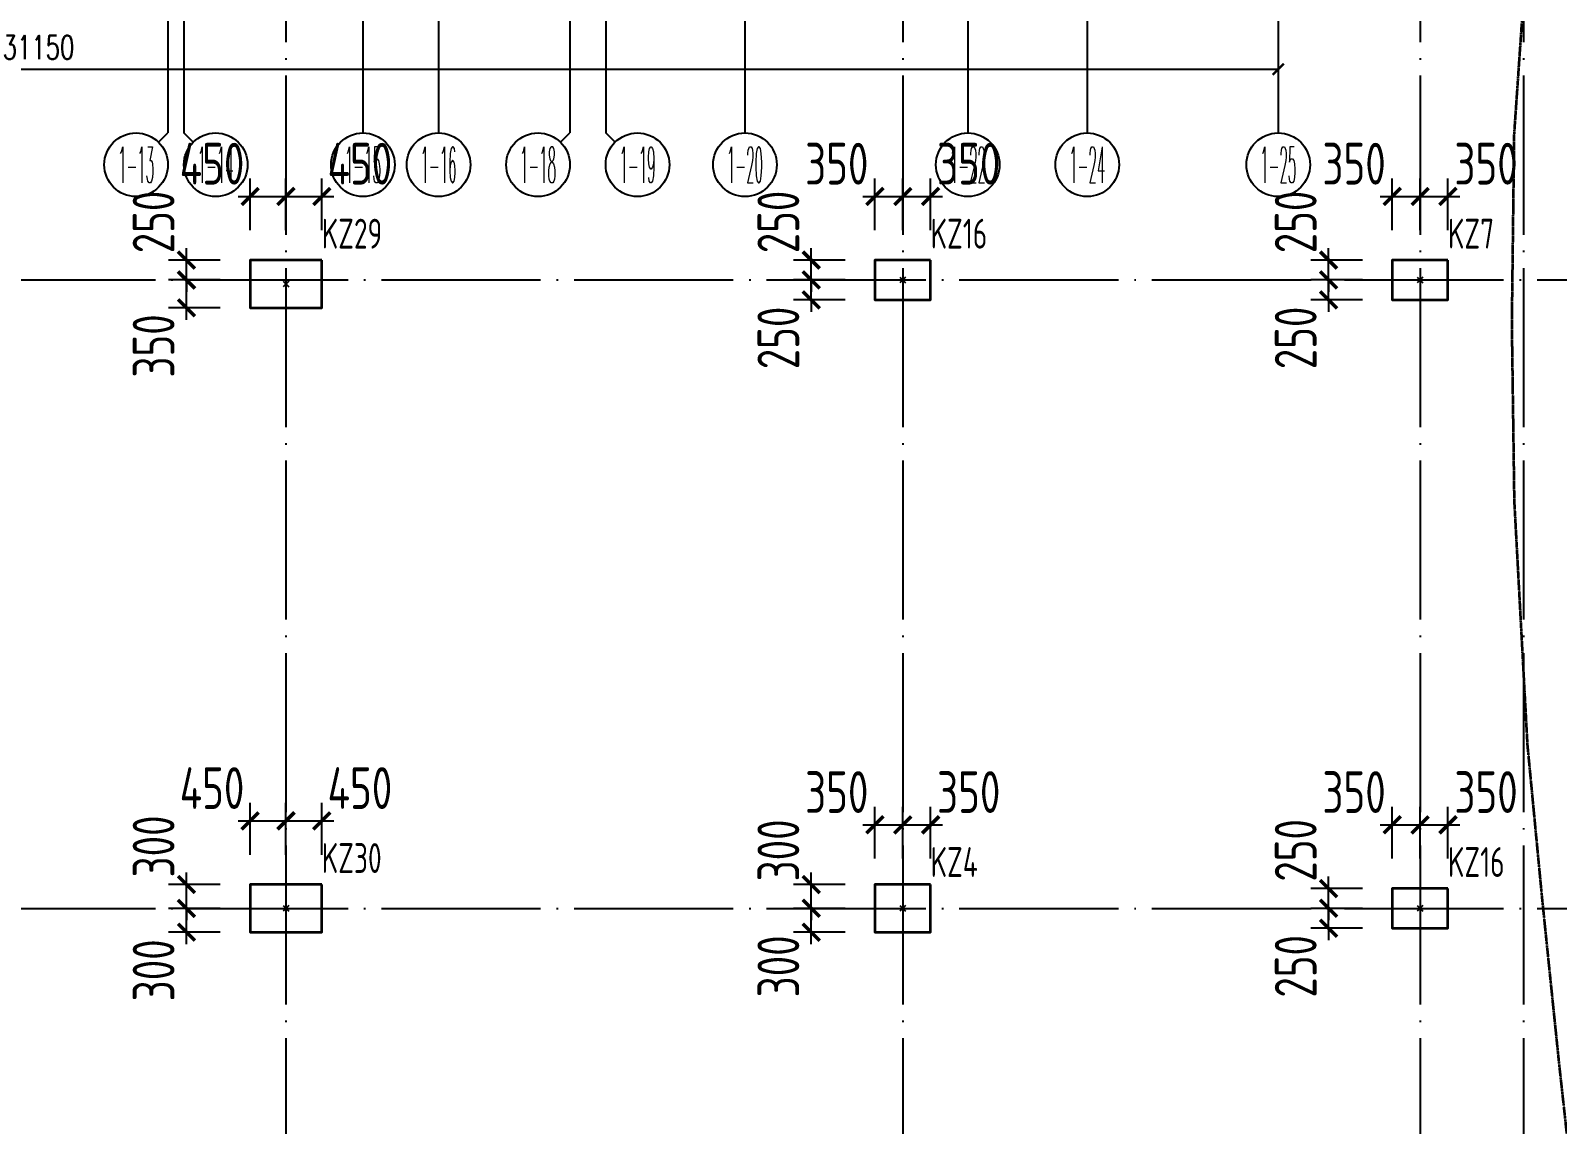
# Model space of a CAD drawing. Header units: millimetres. Extents: x 1089227 to 13101469, y 618865 to 10240562.
# Drawn here: x 1876977 to 1896162, y 4903395 to 4917148 of the extents above; entities that cross this region are included whole.
import ezdxf
from ezdxf.enums import TextEntityAlignment as Align

# ---------------------------------------------------------------- set-up
doc = ezdxf.new("R2010")
doc.units = ezdxf.units.MM
doc.header["$LTSCALE"] = 1000
doc.header["$PDMODE"] = 3
doc.header["$PDSIZE"] = 200
doc.linetypes.add('A09-G-CTRL-用地红线+建筑退线_设计区$0$Controlline1', pattern=[12.8, 8, -1.6, 1.6, -1.6])
doc.linetypes.add('DOTE', pattern=[2.42, 2, -0.2, 0.02, -0.2])
doc.layers.get('0').update_dxf_attribs({"linetype": 'CONTINUOUS'})
doc.layers.get('Defpoints').update_dxf_attribs({"linetype": 'CONTINUOUS'})
doc.layers.add('A09-G-CTRL-用地红线+建筑退线_设计区$0$Z-REDL-CTRL(建筑控制线)', color=40, linetype='CONTINUOUS', lineweight=35)
doc.layers.add('S-COLU', color=30, linetype='CONTINUOUS', lineweight=0)
for name, color, linetype in [('AXIS', 3, 'CONTINUOUS'), ('AXIS_TEXT', 7, 'CONTINUOUS'), ('COLU_DIM', 3, 'CONTINUOUS'), ('COLU_NUM', 7, 'CONTINUOUS'), ('DOTE', 1, 'DOTE'), ('单形心', 4, 'CONTINUOUS')]:
    doc.layers.add(name, color=color, linetype=linetype)
doc.styles.add('_TCH_AXIS', font='COMPLEX', dxfattribs={"bigfont": 'AllInOneBig.shx'})
doc.styles.add('_TCH_DIM_T3', font='SIMPLEX', dxfattribs={"width": 0.705882, "bigfont": 'AllInOneBig.shx'})
doc.styles.add('COMPLEX', font='COMPLEX', dxfattribs={"bigfont": 'AllInOneBig.shx'})
doc.styles.add('TSSD_Dimension', font='tssdeng.shx', dxfattribs={"width": 0.75, "bigfont": 'Hztxt.shx'})
doc.styles.add('TSSD_Label', font='Tssdeng.shx', dxfattribs={"width": 0.7, "bigfont": 'hztxt.shx'})
doc.dimstyles.new('_TCH_ARCH&&100', dxfattribs={"dimtxt": 297.5, "dimasz": 100, "dimexe": 250, "dimexo": 300, "dimgap": 126.25, "dimtad": 1, "dimdec": 0, "dimzin": 0, "dimdsep": 46, "dimtxsty": '_TCH_DIM_T3', "dimblk": 'ARCHTICK', "dimcen": 0.09, "dimclrt": 7, "dimazin": 2, "dimtfac": 1, "dimtdec": 0, "dimtix": 1, "dimtmove": 2, "dimatfit": 3, "dimfxl": 0, "dimtolj": 1, "dimtzin": 0, "dimarcsym": 0})
doc.dimstyles.new('TSSD_150_150', dxfattribs={"dimtxt": 525, "dimasz": 150, "dimexe": 225, "dimexo": 375, "dimgap": 150, "dimtad": 1, "dimdec": 0, "dimzin": 0, "dimdsep": 46, "dimtxsty": 'TSSD_Dimension', "dimblk": 'ARCHTICK', "dimblk1": 'ARCHTICK', "dimblk2": 'ARCHTICK', "dimcen": 0, "dimdle": 150, "dimclrt": 7, "dimadec": 0, "dimazin": 0, "dimtfac": 1, "dimtdec": 0, "dimtix": 1, "dimtmove": 2, "dimatfit": 3, "dimfxl": 0, "dimtolj": 1, "dimtzin": 0, "dimarcsym": 0})

# ---------------------------------------------------------------- blocks, each defined once
blk = doc.blocks.new('0323最综用地红线')
at = {"layer": 'A09-G-CTRL-用地红线+建筑退线_设计区$0$Z-REDL-CTRL(建筑控制线)', "linetype": 'A09-G-CTRL-用地红线+建筑退线_设计区$0$Controlline1', "ltscale": 0.0005, "flags": 128}
blk.add_lwpolyline([(8299567, 3686108), (8326626, 3675265), (8336400, 3687495), (8338983, 3690878), (8341712, 3688883), (8341724, 3688834), (8348492, 3681996), (8336495, 3657264), (8335815, 3655857), (8334921, 3653765), (8334408, 3652495), (8333554, 3650188), (8332762, 3647815), (8332296, 3646270), (8331866, 3644682), (8331460, 3643007), (8331063, 3641145), (8330737, 3639422), (8330293, 3636480), (8330017, 3634043), (8329761, 3630317), (8329732, 3627942), (8329763, 3625708), (8329928, 3622644), (8330113, 3620704), (8330325, 3618642), (8330653, 3615645), (8331572, 3606971), (8333151, 3600656), (8334420, 3595620), (8335099, 3592902), (8332162, 3588340), (8329462, 3587873), (8325135, 3587049), (8322510, 3586515), (8319525, 3585891), (8317926, 3585544), (8316578, 3585249), (8315535, 3585011), (8313300, 3584499), (8310791, 3583894), (8309251, 3583537), (8305740, 3582637), (8303918, 3582156), (8302104, 3581668), (8299703, 3581012), (8297227, 3580315), (8295056, 3579682), (8292998, 3579074), (8290643, 3578358), (8288572, 3577710), (8287591, 3577398), (8286161, 3576940), (8284503, 3576401), (8282624, 3575767), (8281086, 3575247), (8278146, 3574222), (8273894, 3572680), (8272471, 3572149), (8271089, 3571640), (8267888, 3570407), (8264331, 3569000), (8260702, 3567515), (8258549, 3566609), (8254947, 3565066), (8252185, 3563832), (8250834, 3563232), (8249176, 3562470), (8247994, 3561930), (8245505, 3560754), (8242980, 3559544), (8239801, 3558013), (8237959, 3557076), (8235838, 3555996), (8233384, 3554698), (8228450, 3552051), (8226178, 3550787), (8222141, 3548504), (8215629, 3544667), (8213710, 3543497), (8193657, 3531175), (8180322, 3522990), (8166408, 3514440), (8156991, 3508658), (8151138, 3505062), (8142685, 3507267), (8121171, 3545747), (8120724, 3546549), (8120233, 3547383), (8119272, 3548967), (8118108, 3550752), (8117067, 3552244), (8115806, 3553970), (8115672, 3554140), (8146431, 3575790), (8162146, 3587599), (8162295, 3588125), (8199863, 3615253), (8204215, 3618404), (8231584, 3638167), (8260590, 3655826), (8295376, 3680010)], close=True, dxfattribs=at)
blk = doc.blocks.new('_AXISO')
blk.add_circle((0, 0), 0.5)
at = {"layer": 'AXIS_TEXT', "style": 'COMPLEX', "width": 1.041667}
blk.add_attdef('A', text='', height=0.56, dxfattribs=at).set_placement((-0.25, -0.28), (0.25, -0.28), align=Align.FIT)
blk = doc.blocks.new('_ArchTick')
at = {"color": 0, "linetype": 'ByBlock', "const_width": 0.3}
blk.add_lwpolyline([(-0.71, -0.71), (0.71, 0.71)], dxfattribs=at)
blk = doc.blocks.new('*D339')
at = {"layer": 'AXIS', "color": 0, "lineweight": -2, "transparency": 16777216}
for p, q in [((-39933, 94450), (-39933, 91200)), ((-8783, 94450), (-8783, 91200)), ((-39933, 91450), (-8783, 91450))]:
    blk.add_line(p, q, dxfattribs=at)
at = {"layer": 'Defpoints', "color": 0, "transparency": 16777216}
for p in [(-39933, 94750), (-8783, 94750), (-8783, 91450)]:
    blk.add_point(p, dxfattribs=at)
at = {"layer": 'AXIS', "color": 0, "lineweight": -2, "transparency": 16777216, "xscale": 100, "yscale": 100, "zscale": 100, "rotation": 180}
blk.add_blockref('_ArchTick', (-39933, 91450), dxfattribs=at)
at = {"layer": 'AXIS', "color": 0, "lineweight": -2, "transparency": 16777216, "xscale": 100, "yscale": 100, "zscale": 100}
blk.add_blockref('_ArchTick', (-8783, 91450), dxfattribs=at)
at = {"layer": 'AXIS', "color": 7, "transparency": 16777216, "insert": (-24358, 91725), "char_height": 297.5, "attachment_point": 5, "style": '_TCH_DIM_T3'}
blk.add_mtext('\\A1;31150', dxfattribs=at)
blk = doc.blocks.new('裙房轴网260428')
at = {"layer": 'DOTE', "color": 16, "linetype": 'DOTE'}
for p, q in [((-21250, 137349.7), (-21250, 29473.4)), ((-13500, 137349.7), (-13500, 33397.2)), ((-7000, 137349.7), (-7000, 37155.2)), ((-5701, 137349.7), (-5701, 38193.2)), ((-56350, 88800), (-1866, 88800)), ((-56350, 80900), (-1866, 80900))]:
    blk.add_line(p, q, dxfattribs=at)
blk = doc.blocks.new('BANWANG_XINGXIN')
at = {"color": 0}
for points in [[(0.71, 0.71), (-0.71, -0.71)], [(-0.71, 0.71), (0.71, -0.71)]]:
    blk.add_lwpolyline(points, dxfattribs=at)
blk = doc.blocks.new('*D1392')
at = {"layer": 'COLU_DIM', "color": 0, "lineweight": -2, "transparency": 16777216}
for p, q in [((1886786, 4905662), (1886786, 4906262)), ((1887211, 4906112), (1886561, 4906112)), ((1887211, 4905812), (1886561, 4905812))]:
    blk.add_line(p, q, dxfattribs=at)
at = {"layer": 'Defpoints', "color": 0, "transparency": 16777216}
for p in [(1886786, 4906112), (1887586, 4906112), (1887586, 4905812)]:
    blk.add_point(p, dxfattribs=at)
at = {"layer": 'COLU_DIM', "color": 0, "lineweight": -2, "transparency": 16777216, "xscale": 150, "yscale": 150, "zscale": 150}
for p, rotation in [((1886786, 4906112), 90), ((1886786, 4905812), 270)]:
    blk.add_blockref('_ArchTick', p, dxfattribs=dict(at, rotation=rotation))
at = {"layer": 'COLU_DIM', "color": 7, "transparency": 16777216, "insert": (1886373, 4905383), "char_height": 525, "attachment_point": 5, "rotation": 90, "style": 'TSSD_Dimension'}
blk.add_mtext('\\A1;300', dxfattribs=at)
blk = doc.blocks.new('*D1393')
at = {"layer": 'COLU_DIM', "color": 0, "lineweight": -2, "transparency": 16777216}
for p, q in [((1886786, 4906412), (1886786, 4906562)), ((1887211, 4906412), (1886561, 4906412)), ((1886786, 4906112), (1886786, 4906412)), ((1887211, 4906112), (1886561, 4906112)), ((1886786, 4906112), (1886786, 4905962))]:
    blk.add_line(p, q, dxfattribs=at)
at = {"layer": 'Defpoints', "color": 0, "transparency": 16777216}
for p in [(1886786, 4906412), (1887586, 4906412), (1887586, 4906112)]:
    blk.add_point(p, dxfattribs=at)
at = {"layer": 'COLU_DIM', "color": 0, "lineweight": -2, "transparency": 16777216, "xscale": 150, "yscale": 150, "zscale": 150}
for p, rotation in [((1886786, 4906412), 270), ((1886786, 4906112), 90)]:
    blk.add_blockref('_ArchTick', p, dxfattribs=dict(at, rotation=rotation))
at = {"layer": 'COLU_DIM', "color": 7, "transparency": 16777216, "insert": (1886373, 4906841), "char_height": 525, "attachment_point": 5, "rotation": 90, "style": 'TSSD_Dimension'}
blk.add_mtext('\\A1;300', dxfattribs=at)
blk = doc.blocks.new('*D1394')
at = {"layer": 'COLU_DIM', "color": 0, "lineweight": -2, "transparency": 16777216}
for p, q in [((1887586, 4906737), (1887586, 4907387)), ((1887936, 4906737), (1887936, 4907387)), ((1887436, 4907162), (1888086, 4907162))]:
    blk.add_line(p, q, dxfattribs=at)
at = {"layer": 'Defpoints', "color": 0, "transparency": 16777216}
for p in [(1887936, 4907162), (1887586, 4906362), (1887936, 4906362)]:
    blk.add_point(p, dxfattribs=at)
at = {"layer": 'COLU_DIM', "color": 0, "lineweight": -2, "transparency": 16777216, "xscale": 150, "yscale": 150, "zscale": 150, "rotation": 180}
blk.add_blockref('_ArchTick', (1887586, 4907162), dxfattribs=at)
at = {"layer": 'COLU_DIM', "color": 0, "lineweight": -2, "transparency": 16777216, "xscale": 150, "yscale": 150, "zscale": 150}
blk.add_blockref('_ArchTick', (1887936, 4907162), dxfattribs=at)
at = {"layer": 'COLU_DIM', "color": 7, "transparency": 16777216, "insert": (1887107, 4907574), "char_height": 525, "attachment_point": 5, "style": 'TSSD_Dimension'}
blk.add_mtext('\\A1;350', dxfattribs=at)
blk = doc.blocks.new('*D1395')
at = {"layer": 'COLU_DIM', "color": 0, "lineweight": -2, "transparency": 16777216}
for p, q in [((1887936, 4906737), (1887936, 4907387)), ((1888286, 4906737), (1888286, 4907387)), ((1887786, 4907162), (1888436, 4907162))]:
    blk.add_line(p, q, dxfattribs=at)
at = {"layer": 'Defpoints', "color": 0, "transparency": 16777216}
for p in [(1888286, 4907162), (1887936, 4906362), (1888286, 4906362)]:
    blk.add_point(p, dxfattribs=at)
at = {"layer": 'COLU_DIM', "color": 0, "lineweight": -2, "transparency": 16777216, "xscale": 150, "yscale": 150, "zscale": 150, "rotation": 180}
blk.add_blockref('_ArchTick', (1887936, 4907162), dxfattribs=at)
at = {"layer": 'COLU_DIM', "color": 0, "lineweight": -2, "transparency": 16777216, "xscale": 150, "yscale": 150, "zscale": 150}
blk.add_blockref('_ArchTick', (1888286, 4907162), dxfattribs=at)
at = {"layer": 'COLU_DIM', "color": 7, "transparency": 16777216, "insert": (1888765, 4907574), "char_height": 525, "attachment_point": 5, "style": 'TSSD_Dimension'}
blk.add_mtext('\\A1;350', dxfattribs=at)
blk = doc.blocks.new('*D1400')
at = {"layer": 'COLU_DIM', "color": 0, "lineweight": -2, "transparency": 16777216}
for p, q in [((1878936, 4913512), (1878936, 4914162)), ((1879361, 4914012), (1878711, 4914012)), ((1879361, 4913662), (1878711, 4913662))]:
    blk.add_line(p, q, dxfattribs=at)
at = {"layer": 'Defpoints', "color": 0, "transparency": 16777216}
for p in [(1878936, 4914012), (1879736, 4914012), (1879736, 4913662)]:
    blk.add_point(p, dxfattribs=at)
at = {"layer": 'COLU_DIM', "color": 0, "lineweight": -2, "transparency": 16777216, "xscale": 150, "yscale": 150, "zscale": 150}
for p, rotation in [((1878936, 4914012), 90), ((1878936, 4913662), 270)]:
    blk.add_blockref('_ArchTick', p, dxfattribs=dict(at, rotation=rotation))
at = {"layer": 'COLU_DIM', "color": 7, "transparency": 16777216, "insert": (1878523, 4913183), "char_height": 525, "attachment_point": 5, "rotation": 90, "style": 'TSSD_Dimension'}
blk.add_mtext('\\A1;350', dxfattribs=at)
blk = doc.blocks.new('*D1401')
at = {"layer": 'COLU_DIM', "color": 0, "lineweight": -2, "transparency": 16777216}
for p, q in [((1878936, 4914262), (1878936, 4914412)), ((1879361, 4914262), (1878711, 4914262)), ((1878936, 4914012), (1878936, 4914262)), ((1879361, 4914012), (1878711, 4914012)), ((1878936, 4914012), (1878936, 4913862))]:
    blk.add_line(p, q, dxfattribs=at)
at = {"layer": 'Defpoints', "color": 0, "transparency": 16777216}
for p in [(1878936, 4914262), (1879736, 4914262), (1879736, 4914012)]:
    blk.add_point(p, dxfattribs=at)
at = {"layer": 'COLU_DIM', "color": 0, "lineweight": -2, "transparency": 16777216, "xscale": 150, "yscale": 150, "zscale": 150}
for p, rotation in [((1878936, 4914262), 270), ((1878936, 4914012), 90)]:
    blk.add_blockref('_ArchTick', p, dxfattribs=dict(at, rotation=rotation))
at = {"layer": 'COLU_DIM', "color": 7, "transparency": 16777216, "insert": (1878523, 4914741), "char_height": 525, "attachment_point": 5, "rotation": 90, "style": 'TSSD_Dimension'}
blk.add_mtext('\\A1;250', dxfattribs=at)
blk = doc.blocks.new('*D1402')
at = {"layer": 'COLU_DIM', "color": 0, "lineweight": -2, "transparency": 16777216}
for p, q in [((1879736, 4914637), (1879736, 4915287)), ((1880186, 4914637), (1880186, 4915287)), ((1879586, 4915062), (1880336, 4915062))]:
    blk.add_line(p, q, dxfattribs=at)
at = {"layer": 'Defpoints', "color": 0, "transparency": 16777216}
for p in [(1880186, 4915062), (1879736, 4914262), (1880186, 4914262)]:
    blk.add_point(p, dxfattribs=at)
at = {"layer": 'COLU_DIM', "color": 0, "lineweight": -2, "transparency": 16777216, "xscale": 150, "yscale": 150, "zscale": 150, "rotation": 180}
blk.add_blockref('_ArchTick', (1879736, 4915062), dxfattribs=at)
at = {"layer": 'COLU_DIM', "color": 0, "lineweight": -2, "transparency": 16777216, "xscale": 150, "yscale": 150, "zscale": 150}
blk.add_blockref('_ArchTick', (1880186, 4915062), dxfattribs=at)
at = {"layer": 'COLU_DIM', "color": 7, "transparency": 16777216, "insert": (1879257, 4915474), "char_height": 525, "attachment_point": 5, "style": 'TSSD_Dimension'}
blk.add_mtext('\\A1;450', dxfattribs=at)
blk = doc.blocks.new('*D1403')
at = {"layer": 'COLU_DIM', "color": 0, "lineweight": -2, "transparency": 16777216}
for p, q in [((1880186, 4914637), (1880186, 4915287)), ((1880636, 4914637), (1880636, 4915287)), ((1880036, 4915062), (1880786, 4915062))]:
    blk.add_line(p, q, dxfattribs=at)
at = {"layer": 'Defpoints', "color": 0, "transparency": 16777216}
for p in [(1880636, 4915062), (1880186, 4914262), (1880636, 4914262)]:
    blk.add_point(p, dxfattribs=at)
at = {"layer": 'COLU_DIM', "color": 0, "lineweight": -2, "transparency": 16777216, "xscale": 150, "yscale": 150, "zscale": 150, "rotation": 180}
blk.add_blockref('_ArchTick', (1880186, 4915062), dxfattribs=at)
at = {"layer": 'COLU_DIM', "color": 0, "lineweight": -2, "transparency": 16777216, "xscale": 150, "yscale": 150, "zscale": 150}
blk.add_blockref('_ArchTick', (1880636, 4915062), dxfattribs=at)
at = {"layer": 'COLU_DIM', "color": 7, "transparency": 16777216, "insert": (1881115, 4915474), "char_height": 525, "attachment_point": 5, "style": 'TSSD_Dimension'}
blk.add_mtext('\\A1;450', dxfattribs=at)
blk = doc.blocks.new('*D1404')
at = {"layer": 'COLU_DIM', "color": 0, "lineweight": -2, "transparency": 16777216}
for p, q in [((1878936, 4905662), (1878936, 4906262)), ((1879361, 4906112), (1878711, 4906112)), ((1879361, 4905812), (1878711, 4905812))]:
    blk.add_line(p, q, dxfattribs=at)
at = {"layer": 'Defpoints', "color": 0, "transparency": 16777216}
for p in [(1878936, 4906112), (1879736, 4906112), (1879736, 4905812)]:
    blk.add_point(p, dxfattribs=at)
at = {"layer": 'COLU_DIM', "color": 0, "lineweight": -2, "transparency": 16777216, "xscale": 150, "yscale": 150, "zscale": 150}
for p, rotation in [((1878936, 4906112), 90), ((1878936, 4905812), 270)]:
    blk.add_blockref('_ArchTick', p, dxfattribs=dict(at, rotation=rotation))
at = {"layer": 'COLU_DIM', "color": 7, "transparency": 16777216, "insert": (1878523, 4905333), "char_height": 525, "attachment_point": 5, "rotation": 90, "style": 'TSSD_Dimension'}
blk.add_mtext('\\A1;300', dxfattribs=at)
blk = doc.blocks.new('*D1405')
at = {"layer": 'COLU_DIM', "color": 0, "lineweight": -2, "transparency": 16777216}
for p, q in [((1878936, 4906412), (1878936, 4906562)), ((1879361, 4906412), (1878711, 4906412)), ((1878936, 4906112), (1878936, 4906412)), ((1879361, 4906112), (1878711, 4906112)), ((1878936, 4906112), (1878936, 4905962))]:
    blk.add_line(p, q, dxfattribs=at)
at = {"layer": 'Defpoints', "color": 0, "transparency": 16777216}
for p in [(1878936, 4906412), (1879736, 4906412), (1879736, 4906112)]:
    blk.add_point(p, dxfattribs=at)
at = {"layer": 'COLU_DIM', "color": 0, "lineweight": -2, "transparency": 16777216, "xscale": 150, "yscale": 150, "zscale": 150}
for p, rotation in [((1878936, 4906412), 270), ((1878936, 4906112), 90)]:
    blk.add_blockref('_ArchTick', p, dxfattribs=dict(at, rotation=rotation))
at = {"layer": 'COLU_DIM', "color": 7, "transparency": 16777216, "insert": (1878523, 4906891), "char_height": 525, "attachment_point": 5, "rotation": 90, "style": 'TSSD_Dimension'}
blk.add_mtext('\\A1;300', dxfattribs=at)
blk = doc.blocks.new('*D1406')
at = {"layer": 'COLU_DIM', "color": 0, "lineweight": -2, "transparency": 16777216}
for p, q in [((1879736, 4906787), (1879736, 4907437)), ((1880186, 4906787), (1880186, 4907437)), ((1879586, 4907212), (1880336, 4907212))]:
    blk.add_line(p, q, dxfattribs=at)
at = {"layer": 'Defpoints', "color": 0, "transparency": 16777216}
for p in [(1880186, 4907212), (1879736, 4906412), (1880186, 4906412)]:
    blk.add_point(p, dxfattribs=at)
at = {"layer": 'COLU_DIM', "color": 0, "lineweight": -2, "transparency": 16777216, "xscale": 150, "yscale": 150, "zscale": 150, "rotation": 180}
blk.add_blockref('_ArchTick', (1879736, 4907212), dxfattribs=at)
at = {"layer": 'COLU_DIM', "color": 0, "lineweight": -2, "transparency": 16777216, "xscale": 150, "yscale": 150, "zscale": 150}
blk.add_blockref('_ArchTick', (1880186, 4907212), dxfattribs=at)
at = {"layer": 'COLU_DIM', "color": 7, "transparency": 16777216, "insert": (1879257, 4907624), "char_height": 525, "attachment_point": 5, "style": 'TSSD_Dimension'}
blk.add_mtext('\\A1;450', dxfattribs=at)
blk = doc.blocks.new('*D1407')
at = {"layer": 'COLU_DIM', "color": 0, "lineweight": -2, "transparency": 16777216}
for p, q in [((1880186, 4906787), (1880186, 4907437)), ((1880636, 4906787), (1880636, 4907437)), ((1880036, 4907212), (1880786, 4907212))]:
    blk.add_line(p, q, dxfattribs=at)
at = {"layer": 'Defpoints', "color": 0, "transparency": 16777216}
for p in [(1880636, 4907212), (1880186, 4906412), (1880636, 4906412)]:
    blk.add_point(p, dxfattribs=at)
at = {"layer": 'COLU_DIM', "color": 0, "lineweight": -2, "transparency": 16777216, "xscale": 150, "yscale": 150, "zscale": 150, "rotation": 180}
blk.add_blockref('_ArchTick', (1880186, 4907212), dxfattribs=at)
at = {"layer": 'COLU_DIM', "color": 0, "lineweight": -2, "transparency": 16777216, "xscale": 150, "yscale": 150, "zscale": 150}
blk.add_blockref('_ArchTick', (1880636, 4907212), dxfattribs=at)
at = {"layer": 'COLU_DIM', "color": 7, "transparency": 16777216, "insert": (1881115, 4907624), "char_height": 525, "attachment_point": 5, "style": 'TSSD_Dimension'}
blk.add_mtext('\\A1;450', dxfattribs=at)
blk = doc.blocks.new('*D1412')
at = {"layer": 'COLU_DIM', "color": 0, "lineweight": -2, "transparency": 16777216}
for p, q in [((1893286, 4914012), (1893286, 4914162)), ((1893711, 4914012), (1893061, 4914012)), ((1893286, 4913762), (1893286, 4914012)), ((1893711, 4913762), (1893061, 4913762)), ((1893286, 4913762), (1893286, 4913612))]:
    blk.add_line(p, q, dxfattribs=at)
at = {"layer": 'Defpoints', "color": 0, "transparency": 16777216}
for p in [(1893286, 4914012), (1894086, 4914012), (1894086, 4913762)]:
    blk.add_point(p, dxfattribs=at)
at = {"layer": 'COLU_DIM', "color": 0, "lineweight": -2, "transparency": 16777216, "xscale": 150, "yscale": 150, "zscale": 150}
for p, rotation in [((1893286, 4914012), 270), ((1893286, 4913762), 90)]:
    blk.add_blockref('_ArchTick', p, dxfattribs=dict(at, rotation=rotation))
at = {"layer": 'COLU_DIM', "color": 7, "transparency": 16777216, "insert": (1892873, 4913283), "char_height": 525, "attachment_point": 5, "rotation": 90, "style": 'TSSD_Dimension'}
blk.add_mtext('\\A1;250', dxfattribs=at)
blk = doc.blocks.new('*D1413')
at = {"layer": 'COLU_DIM', "color": 0, "lineweight": -2, "transparency": 16777216}
for p, q in [((1893286, 4914262), (1893286, 4914412)), ((1893711, 4914262), (1893061, 4914262)), ((1893286, 4914012), (1893286, 4914262)), ((1893711, 4914012), (1893061, 4914012)), ((1893286, 4914012), (1893286, 4913862))]:
    blk.add_line(p, q, dxfattribs=at)
at = {"layer": 'Defpoints', "color": 0, "transparency": 16777216}
for p in [(1893286, 4914262), (1894086, 4914262), (1894086, 4914012)]:
    blk.add_point(p, dxfattribs=at)
at = {"layer": 'COLU_DIM', "color": 0, "lineweight": -2, "transparency": 16777216, "xscale": 150, "yscale": 150, "zscale": 150}
for p, rotation in [((1893286, 4914262), 270), ((1893286, 4914012), 90)]:
    blk.add_blockref('_ArchTick', p, dxfattribs=dict(at, rotation=rotation))
at = {"layer": 'COLU_DIM', "color": 7, "transparency": 16777216, "insert": (1892873, 4914741), "char_height": 525, "attachment_point": 5, "rotation": 90, "style": 'TSSD_Dimension'}
blk.add_mtext('\\A1;250', dxfattribs=at)
blk = doc.blocks.new('*D1414')
at = {"layer": 'COLU_DIM', "color": 0, "lineweight": -2, "transparency": 16777216}
for p, q in [((1894086, 4914637), (1894086, 4915287)), ((1894436, 4914637), (1894436, 4915287)), ((1893936, 4915062), (1894586, 4915062))]:
    blk.add_line(p, q, dxfattribs=at)
at = {"layer": 'Defpoints', "color": 0, "transparency": 16777216}
for p in [(1894436, 4915062), (1894086, 4914262), (1894436, 4914262)]:
    blk.add_point(p, dxfattribs=at)
at = {"layer": 'COLU_DIM', "color": 0, "lineweight": -2, "transparency": 16777216, "xscale": 150, "yscale": 150, "zscale": 150, "rotation": 180}
blk.add_blockref('_ArchTick', (1894086, 4915062), dxfattribs=at)
at = {"layer": 'COLU_DIM', "color": 0, "lineweight": -2, "transparency": 16777216, "xscale": 150, "yscale": 150, "zscale": 150}
blk.add_blockref('_ArchTick', (1894436, 4915062), dxfattribs=at)
at = {"layer": 'COLU_DIM', "color": 7, "transparency": 16777216, "insert": (1893607, 4915474), "char_height": 525, "attachment_point": 5, "style": 'TSSD_Dimension'}
blk.add_mtext('\\A1;350', dxfattribs=at)
blk = doc.blocks.new('*D1415')
at = {"layer": 'COLU_DIM', "color": 0, "lineweight": -2, "transparency": 16777216}
for p, q in [((1894436, 4914637), (1894436, 4915287)), ((1894786, 4914637), (1894786, 4915287)), ((1894286, 4915062), (1894936, 4915062))]:
    blk.add_line(p, q, dxfattribs=at)
at = {"layer": 'Defpoints', "color": 0, "transparency": 16777216}
for p in [(1894786, 4915062), (1894436, 4914262), (1894786, 4914262)]:
    blk.add_point(p, dxfattribs=at)
at = {"layer": 'COLU_DIM', "color": 0, "lineweight": -2, "transparency": 16777216, "xscale": 150, "yscale": 150, "zscale": 150, "rotation": 180}
blk.add_blockref('_ArchTick', (1894436, 4915062), dxfattribs=at)
at = {"layer": 'COLU_DIM', "color": 0, "lineweight": -2, "transparency": 16777216, "xscale": 150, "yscale": 150, "zscale": 150}
blk.add_blockref('_ArchTick', (1894786, 4915062), dxfattribs=at)
at = {"layer": 'COLU_DIM', "color": 7, "transparency": 16777216, "insert": (1895265, 4915474), "char_height": 525, "attachment_point": 5, "style": 'TSSD_Dimension'}
blk.add_mtext('\\A1;350', dxfattribs=at)
blk = doc.blocks.new('*D1416')
at = {"layer": 'COLU_DIM', "color": 0, "lineweight": -2, "transparency": 16777216}
for p, q in [((1893286, 4906112), (1893286, 4906262)), ((1893711, 4906112), (1893061, 4906112)), ((1893286, 4905862), (1893286, 4906112)), ((1893711, 4905862), (1893061, 4905862)), ((1893286, 4905862), (1893286, 4905712))]:
    blk.add_line(p, q, dxfattribs=at)
at = {"layer": 'Defpoints', "color": 0, "transparency": 16777216}
for p in [(1893286, 4906112), (1894086, 4906112), (1894086, 4905862)]:
    blk.add_point(p, dxfattribs=at)
at = {"layer": 'COLU_DIM', "color": 0, "lineweight": -2, "transparency": 16777216, "xscale": 150, "yscale": 150, "zscale": 150}
for p, rotation in [((1893286, 4906112), 270), ((1893286, 4905862), 90)]:
    blk.add_blockref('_ArchTick', p, dxfattribs=dict(at, rotation=rotation))
at = {"layer": 'COLU_DIM', "color": 7, "transparency": 16777216, "insert": (1892873, 4905383), "char_height": 525, "attachment_point": 5, "rotation": 90, "style": 'TSSD_Dimension'}
blk.add_mtext('\\A1;250', dxfattribs=at)
blk = doc.blocks.new('*D1417')
at = {"layer": 'COLU_DIM', "color": 0, "lineweight": -2, "transparency": 16777216}
for p, q in [((1893711, 4906362), (1893061, 4906362)), ((1893286, 4906362), (1893286, 4906512)), ((1893286, 4906112), (1893286, 4906362)), ((1893711, 4906112), (1893061, 4906112)), ((1893286, 4906112), (1893286, 4905962))]:
    blk.add_line(p, q, dxfattribs=at)
at = {"layer": 'Defpoints', "color": 0, "transparency": 16777216}
for p in [(1893286, 4906362), (1894086, 4906362), (1894086, 4906112)]:
    blk.add_point(p, dxfattribs=at)
at = {"layer": 'COLU_DIM', "color": 0, "lineweight": -2, "transparency": 16777216, "xscale": 150, "yscale": 150, "zscale": 150}
for p, rotation in [((1893286, 4906362), 270), ((1893286, 4906112), 90)]:
    blk.add_blockref('_ArchTick', p, dxfattribs=dict(at, rotation=rotation))
at = {"layer": 'COLU_DIM', "color": 7, "transparency": 16777216, "insert": (1892873, 4906841), "char_height": 525, "attachment_point": 5, "rotation": 90, "style": 'TSSD_Dimension'}
blk.add_mtext('\\A1;250', dxfattribs=at)
blk = doc.blocks.new('*D1418')
at = {"layer": 'COLU_DIM', "color": 0, "lineweight": -2, "transparency": 16777216}
for p, q in [((1894086, 4906737), (1894086, 4907387)), ((1894436, 4906737), (1894436, 4907387)), ((1893936, 4907162), (1894586, 4907162))]:
    blk.add_line(p, q, dxfattribs=at)
at = {"layer": 'Defpoints', "color": 0, "transparency": 16777216}
for p in [(1894436, 4907162), (1894086, 4906362), (1894436, 4906362)]:
    blk.add_point(p, dxfattribs=at)
at = {"layer": 'COLU_DIM', "color": 0, "lineweight": -2, "transparency": 16777216, "xscale": 150, "yscale": 150, "zscale": 150, "rotation": 180}
blk.add_blockref('_ArchTick', (1894086, 4907162), dxfattribs=at)
at = {"layer": 'COLU_DIM', "color": 0, "lineweight": -2, "transparency": 16777216, "xscale": 150, "yscale": 150, "zscale": 150}
blk.add_blockref('_ArchTick', (1894436, 4907162), dxfattribs=at)
at = {"layer": 'COLU_DIM', "color": 7, "transparency": 16777216, "insert": (1893607, 4907574), "char_height": 525, "attachment_point": 5, "style": 'TSSD_Dimension'}
blk.add_mtext('\\A1;350', dxfattribs=at)
blk = doc.blocks.new('*D1419')
at = {"layer": 'COLU_DIM', "color": 0, "lineweight": -2, "transparency": 16777216}
for p, q in [((1894436, 4906737), (1894436, 4907387)), ((1894786, 4906737), (1894786, 4907387)), ((1894286, 4907162), (1894936, 4907162))]:
    blk.add_line(p, q, dxfattribs=at)
at = {"layer": 'Defpoints', "color": 0, "transparency": 16777216}
for p in [(1894786, 4907162), (1894436, 4906362), (1894786, 4906362)]:
    blk.add_point(p, dxfattribs=at)
at = {"layer": 'COLU_DIM', "color": 0, "lineweight": -2, "transparency": 16777216, "xscale": 150, "yscale": 150, "zscale": 150, "rotation": 180}
blk.add_blockref('_ArchTick', (1894436, 4907162), dxfattribs=at)
at = {"layer": 'COLU_DIM', "color": 0, "lineweight": -2, "transparency": 16777216, "xscale": 150, "yscale": 150, "zscale": 150}
blk.add_blockref('_ArchTick', (1894786, 4907162), dxfattribs=at)
at = {"layer": 'COLU_DIM', "color": 7, "transparency": 16777216, "insert": (1895265, 4907574), "char_height": 525, "attachment_point": 5, "style": 'TSSD_Dimension'}
blk.add_mtext('\\A1;350', dxfattribs=at)
blk = doc.blocks.new('*D1420')
at = {"layer": 'COLU_DIM', "color": 0, "lineweight": -2, "transparency": 16777216}
for p, q in [((1886786, 4914012), (1886786, 4914162)), ((1887211, 4914012), (1886561, 4914012)), ((1886786, 4913762), (1886786, 4914012)), ((1887211, 4913762), (1886561, 4913762)), ((1886786, 4913762), (1886786, 4913612))]:
    blk.add_line(p, q, dxfattribs=at)
at = {"layer": 'Defpoints', "color": 0, "transparency": 16777216}
for p in [(1886786, 4914012), (1887586, 4914012), (1887586, 4913762)]:
    blk.add_point(p, dxfattribs=at)
at = {"layer": 'COLU_DIM', "color": 0, "lineweight": -2, "transparency": 16777216, "xscale": 150, "yscale": 150, "zscale": 150}
for p, rotation in [((1886786, 4914012), 270), ((1886786, 4913762), 90)]:
    blk.add_blockref('_ArchTick', p, dxfattribs=dict(at, rotation=rotation))
at = {"layer": 'COLU_DIM', "color": 7, "transparency": 16777216, "insert": (1886373, 4913283), "char_height": 525, "attachment_point": 5, "rotation": 90, "style": 'TSSD_Dimension'}
blk.add_mtext('\\A1;250', dxfattribs=at)
blk = doc.blocks.new('*D1421')
at = {"layer": 'COLU_DIM', "color": 0, "lineweight": -2, "transparency": 16777216}
for p, q in [((1886786, 4914262), (1886786, 4914412)), ((1887211, 4914262), (1886561, 4914262)), ((1886786, 4914012), (1886786, 4914262)), ((1887211, 4914012), (1886561, 4914012)), ((1886786, 4914012), (1886786, 4913862))]:
    blk.add_line(p, q, dxfattribs=at)
at = {"layer": 'Defpoints', "color": 0, "transparency": 16777216}
for p in [(1886786, 4914262), (1887586, 4914262), (1887586, 4914012)]:
    blk.add_point(p, dxfattribs=at)
at = {"layer": 'COLU_DIM', "color": 0, "lineweight": -2, "transparency": 16777216, "xscale": 150, "yscale": 150, "zscale": 150}
for p, rotation in [((1886786, 4914262), 270), ((1886786, 4914012), 90)]:
    blk.add_blockref('_ArchTick', p, dxfattribs=dict(at, rotation=rotation))
at = {"layer": 'COLU_DIM', "color": 7, "transparency": 16777216, "insert": (1886373, 4914741), "char_height": 525, "attachment_point": 5, "rotation": 90, "style": 'TSSD_Dimension'}
blk.add_mtext('\\A1;250', dxfattribs=at)
blk = doc.blocks.new('*D1422')
at = {"layer": 'COLU_DIM', "color": 0, "lineweight": -2, "transparency": 16777216}
for p, q in [((1887586, 4914637), (1887586, 4915287)), ((1887936, 4914637), (1887936, 4915287)), ((1887436, 4915062), (1888086, 4915062))]:
    blk.add_line(p, q, dxfattribs=at)
at = {"layer": 'Defpoints', "color": 0, "transparency": 16777216}
for p in [(1887936, 4915062), (1887586, 4914262), (1887936, 4914262)]:
    blk.add_point(p, dxfattribs=at)
at = {"layer": 'COLU_DIM', "color": 0, "lineweight": -2, "transparency": 16777216, "xscale": 150, "yscale": 150, "zscale": 150, "rotation": 180}
blk.add_blockref('_ArchTick', (1887586, 4915062), dxfattribs=at)
at = {"layer": 'COLU_DIM', "color": 0, "lineweight": -2, "transparency": 16777216, "xscale": 150, "yscale": 150, "zscale": 150}
blk.add_blockref('_ArchTick', (1887936, 4915062), dxfattribs=at)
at = {"layer": 'COLU_DIM', "color": 7, "transparency": 16777216, "insert": (1887107, 4915474), "char_height": 525, "attachment_point": 5, "style": 'TSSD_Dimension'}
blk.add_mtext('\\A1;350', dxfattribs=at)
blk = doc.blocks.new('*D1423')
at = {"layer": 'COLU_DIM', "color": 0, "lineweight": -2, "transparency": 16777216}
for p, q in [((1887936, 4914637), (1887936, 4915287)), ((1888286, 4914637), (1888286, 4915287)), ((1887786, 4915062), (1888436, 4915062))]:
    blk.add_line(p, q, dxfattribs=at)
at = {"layer": 'Defpoints', "color": 0, "transparency": 16777216}
for p in [(1888286, 4915062), (1887936, 4914262), (1888286, 4914262)]:
    blk.add_point(p, dxfattribs=at)
at = {"layer": 'COLU_DIM', "color": 0, "lineweight": -2, "transparency": 16777216, "xscale": 150, "yscale": 150, "zscale": 150, "rotation": 180}
blk.add_blockref('_ArchTick', (1887936, 4915062), dxfattribs=at)
at = {"layer": 'COLU_DIM', "color": 0, "lineweight": -2, "transparency": 16777216, "xscale": 150, "yscale": 150, "zscale": 150}
blk.add_blockref('_ArchTick', (1888286, 4915062), dxfattribs=at)
at = {"layer": 'COLU_DIM', "color": 7, "transparency": 16777216, "insert": (1888765, 4915474), "char_height": 525, "attachment_point": 5, "style": 'TSSD_Dimension'}
blk.add_mtext('\\A1;350', dxfattribs=at)
blk = doc.blocks.new('塔楼轴网260428')
at = {"layer": 'AXIS'}
for p, q in [((-22732.7, 92559.7), (-22732.7, 90649.3)), ((-22532.7, 92559.7), (-22532.7, 90649.3)), ((-20282.7, 92559.7), (-20282.7, 90649.3)), ((-19332.7, 92559.7), (-19332.7, 90649.3)), ((-17682.7, 92559.7), (-17682.7, 90649.3)), ((-17232.7, 92559.7), (-17232.7, 90649.3)), ((-15482.7, 92559.7), (-15482.7, 90649.3)), ((-12682.7, 92559.7), (-12682.7, 90649.3)), ((-11182.7, 92559.7), (-11182.7, 90649.3)), ((-8782.7, 92559.7), (-8782.7, 90649.3)), ((-22849.9, 90532.2), (-22732.7, 90649.3)), ((-22415.5, 90532.2), (-22532.7, 90649.3)), ((-17799.9, 90532.2), (-17682.7, 90649.3)), ((-17115.5, 90532.2), (-17232.7, 90649.3))]:
    blk.add_line(p, q, dxfattribs=at)
ref = blk.add_blockref('_AXISO', (-23132.7, 90249.3), dxfattribs=dict(at, xscale=800, yscale=800, zscale=800))
ref.add_attrib('A', '1-13', dxfattribs={"layer": 'AXIS_TEXT', "height": 452.55, "style": '_TCH_AXIS', "width": 0.3}).set_placement((-23359, 90023), (-22906.4, 90023), align=Align.FIT)
ref = blk.add_blockref('_AXISO', (-22132.7, 90249.3), dxfattribs=dict(at, xscale=800, yscale=800, zscale=800))
ref.add_attrib('A', '1-14', dxfattribs={"layer": 'AXIS_TEXT', "height": 452.55, "style": '_TCH_AXIS', "width": 0.291667}).set_placement((-22359, 90023), (-21906.4, 90023), align=Align.FIT)
ref = blk.add_blockref('_AXISO', (-20282.7, 90249.3), dxfattribs=dict(at, xscale=800, yscale=800, zscale=800))
ref.add_attrib('A', '1-15', dxfattribs={"layer": 'AXIS_TEXT', "height": 452.55, "style": '_TCH_AXIS', "width": 0.3}).set_placement((-20509, 90023), (-20056.4, 90023), align=Align.FIT)
ref = blk.add_blockref('_AXISO', (-19332.7, 90249.3), dxfattribs=dict(at, xscale=800, yscale=800, zscale=800))
ref.add_attrib('A', '1-16', dxfattribs={"layer": 'AXIS_TEXT', "height": 452.55, "style": '_TCH_AXIS', "width": 0.3}).set_placement((-19559, 90023), (-19106.4, 90023), align=Align.FIT)
ref = blk.add_blockref('_AXISO', (-18082.7, 90249.3), dxfattribs=dict(at, xscale=800, yscale=800, zscale=800))
ref.add_attrib('A', '1-18', dxfattribs={"layer": 'AXIS_TEXT', "height": 452.55, "style": '_TCH_AXIS', "width": 0.3}).set_placement((-18309, 90023), (-17856.4, 90023), align=Align.FIT)
ref = blk.add_blockref('_AXISO', (-16832.7, 90249.3), dxfattribs=dict(at, xscale=800, yscale=800, zscale=800))
ref.add_attrib('A', '1-19', dxfattribs={"layer": 'AXIS_TEXT', "height": 452.55, "style": '_TCH_AXIS', "width": 0.3}).set_placement((-17059, 90023), (-16606.4, 90023), align=Align.FIT)
ref = blk.add_blockref('_AXISO', (-15482.7, 90249.3), dxfattribs=dict(at, xscale=800, yscale=800, zscale=800))
ref.add_attrib('A', '1-20', dxfattribs={"layer": 'AXIS_TEXT', "height": 452.55, "style": '_TCH_AXIS', "width": 0.28}).set_placement((-15709, 90023), (-15256.4, 90023), align=Align.FIT)
ref = blk.add_blockref('_AXISO', (-12682.7, 90249.3), dxfattribs=dict(at, xscale=800, yscale=800, zscale=800))
ref.add_attrib('A', '1-22', dxfattribs={"layer": 'AXIS_TEXT', "height": 452.55, "style": '_TCH_AXIS', "width": 0.28}).set_placement((-12909, 90023), (-12456.4, 90023), align=Align.FIT)
ref = blk.add_blockref('_AXISO', (-11182.7, 90249.3), dxfattribs=dict(at, xscale=800, yscale=800, zscale=800))
ref.add_attrib('A', '1-24', dxfattribs={"layer": 'AXIS_TEXT', "height": 452.55, "style": '_TCH_AXIS', "width": 0.272727}).set_placement((-11409, 90023), (-10956.4, 90023), align=Align.FIT)
ref = blk.add_blockref('_AXISO', (-8782.7, 90249.3), dxfattribs=dict(at, xscale=800, yscale=800, zscale=800))
ref.add_attrib('A', '1-25', dxfattribs={"layer": 'AXIS_TEXT', "height": 452.55, "style": '_TCH_AXIS', "width": 0.28}).set_placement((-9009, 90023), (-8556.4, 90023), align=Align.FIT)
dim = blk.add_aligned_dim(p1=(-39932.7, 94749.6), p2=(-8782.7, 94749.6), distance=-3300, dimstyle='_TCH_ARCH&&100', dxfattribs=at)
dim.commit()
dim.dimension.update_dxf_attribs({"geometry": '*D339', "text_midpoint": (-24357.7, 91724.6)})
blk = doc.blocks.new('04地块地下轴网260428')
for name in ['裙房轴网260428', '塔楼轴网260428']:
    blk.add_blockref(name, (0, 0))

msp = doc.modelspace()

# ---------------------------------------------------------------- linework, layer by layer
at = {"layer": 'S-COLU', "lineweight": 35}
for points in [[(1880635.755, 4914261.796), (1879735.755, 4914261.796), (1879735.755, 4913661.796), (1880635.755, 4913661.796)], [(1888285.755, 4914261.796), (1887585.755, 4914261.796), (1887585.755, 4913761.796), (1888285.755, 4913761.796)], [(1894785.755, 4914261.796), (1894085.755, 4914261.796), (1894085.755, 4913761.796), (1894785.755, 4913761.796)], [(1880635.755, 4906411.796), (1879735.755, 4906411.796), (1879735.755, 4905811.796), (1880635.755, 4905811.796)], [(1888285.755, 4906411.796), (1887585.755, 4906411.796), (1887585.755, 4905811.796), (1888285.755, 4905811.796)], [(1894785.755, 4906361.796), (1894085.755, 4906361.796), (1894085.755, 4905861.796), (1894785.755, 4905861.796)]]:
    msp.add_lwpolyline(points, close=True, dxfattribs=at)

# ---------------------------------------------------------------- block references
for name, p in [('0323最综用地红线', (-6434145.536, 1285525.343)), ('04地块地下轴网260428', (1901435.755, 4825211.796))]:
    msp.add_blockref(name, p)
at = {"layer": '单形心', "xscale": 50, "yscale": 50, "zscale": 50}
for p in [(1887935.755, 4914011.796), (1894435.755, 4914011.796), (1880185.755, 4913961.796), (1880185.755, 4906111.796), (1887935.755, 4906111.796), (1894435.755, 4906111.796)]:
    msp.add_blockref('BANWANG_XINGXIN', p, dxfattribs=at)

# ---------------------------------------------------------------- texts
at = {"layer": 'COLU_NUM', "style": 'TSSD_Label', "width": 0.7}
for s, p in [('KZ29', (1880635.755, 4914406.796)), ('KZ16', (1888285.755, 4914406.796)), ('KZ7', (1894785.755, 4914406.796)), ('KZ30', (1880635.755, 4906556.796)), ('KZ4', (1888285.755, 4906506.796)), ('KZ16', (1894785.755, 4906506.796))]:
    msp.add_text(s, height=375, dxfattribs=at).set_placement(p)

# ---------------------------------------------------------------- dimensions: what is measured, and where the dimension line sits
at = {"layer": 'COLU_DIM', "color": 3}
for base, p1, p2, picture, middle in [((1880185.755, 4915061.796), (1879735.755, 4914261.796), (1880185.755, 4914261.796), '*D1402', (1879256.861, 4915474.296)), ((1880635.755, 4915061.796), (1880185.755, 4914261.796), (1880635.755, 4914261.796), '*D1403', (1881114.649, 4915474.296)), ((1887935.755, 4915061.796), (1887585.755, 4914261.796), (1887935.755, 4914261.796), '*D1422', (1887106.861, 4915474.296)), ((1888285.755, 4915061.796), (1887935.755, 4914261.796), (1888285.755, 4914261.796), '*D1423', (1888764.649, 4915474.296)), ((1894435.755, 4915061.796), (1894085.755, 4914261.796), (1894435.755, 4914261.796), '*D1414', (1893606.861, 4915474.296)), ((1894785.755, 4915061.796), (1894435.755, 4914261.796), (1894785.755, 4914261.796), '*D1415', (1895264.649, 4915474.296)), ((1880185.755, 4907211.796), (1879735.755, 4906411.796), (1880185.755, 4906411.796), '*D1406', (1879256.861, 4907624.296)), ((1880635.755, 4907211.796), (1880185.755, 4906411.796), (1880635.755, 4906411.796), '*D1407', (1881114.649, 4907624.296)), ((1887935.755, 4907161.796), (1887585.755, 4906361.796), (1887935.755, 4906361.796), '*D1394', (1887106.861, 4907574.296)), ((1888285.755, 4907161.796), (1887935.755, 4906361.796), (1888285.755, 4906361.796), '*D1395', (1888764.649, 4907574.296)), ((1894435.755, 4907161.796), (1894085.755, 4906361.796), (1894435.755, 4906361.796), '*D1418', (1893606.861, 4907574.296)), ((1894785.755, 4907161.796), (1894435.755, 4906361.796), (1894785.755, 4906361.796), '*D1419', (1895264.649, 4907574.296))]:
    dim = msp.add_linear_dim(base=base, p1=p1, p2=p2, dimstyle='TSSD_150_150', dxfattribs=at)
    dim.commit()
    dim.dimension.update_dxf_attribs({"geometry": picture, "text_midpoint": middle, "dimtype": 160})
for base, p1, p2, picture, middle in [((1878935.755, 4914261.796), (1879735.755, 4914011.796), (1879735.755, 4914261.796), '*D1401', (1878523.255, 4914740.691)), ((1886785.755, 4914261.796), (1887585.755, 4914011.796), (1887585.755, 4914261.796), '*D1421', (1886373.255, 4914740.691)), ((1893285.755, 4914261.796), (1894085.755, 4914011.796), (1894085.755, 4914261.796), '*D1413', (1892873.255, 4914740.691)), ((1878935.755, 4914011.796), (1879735.755, 4913661.796), (1879735.755, 4914011.796), '*D1400', (1878523.255, 4913182.902)), ((1886785.755, 4914011.796), (1887585.755, 4913761.796), (1887585.755, 4914011.796), '*D1420', (1886373.255, 4913282.902)), ((1893285.755, 4914011.796), (1894085.755, 4913761.796), (1894085.755, 4914011.796), '*D1412', (1892873.255, 4913282.902)), ((1878935.755, 4906411.796), (1879735.755, 4906111.796), (1879735.755, 4906411.796), '*D1405', (1878523.255, 4906890.691)), ((1886785.755, 4906411.796), (1887585.755, 4906111.796), (1887585.755, 4906411.796), '*D1393', (1886373.255, 4906840.691)), ((1893285.755, 4906361.796), (1894085.755, 4906111.796), (1894085.755, 4906361.796), '*D1417', (1892873.255, 4906840.691)), ((1878935.755, 4906111.796), (1879735.755, 4905811.796), (1879735.755, 4906111.796), '*D1404', (1878523.255, 4905332.902)), ((1886785.755, 4906111.796), (1887585.755, 4905811.796), (1887585.755, 4906111.796), '*D1392', (1886373.255, 4905382.902)), ((1893285.755, 4906111.796), (1894085.755, 4905861.796), (1894085.755, 4906111.796), '*D1416', (1892873.255, 4905382.902))]:
    dim = msp.add_linear_dim(base=base, p1=p1, p2=p2, angle=90, dimstyle='TSSD_150_150', dxfattribs=at)
    dim.commit()
    dim.dimension.update_dxf_attribs({"geometry": picture, "text_midpoint": middle, "dimtype": 160})

doc.saveas('drawing.dxf')
